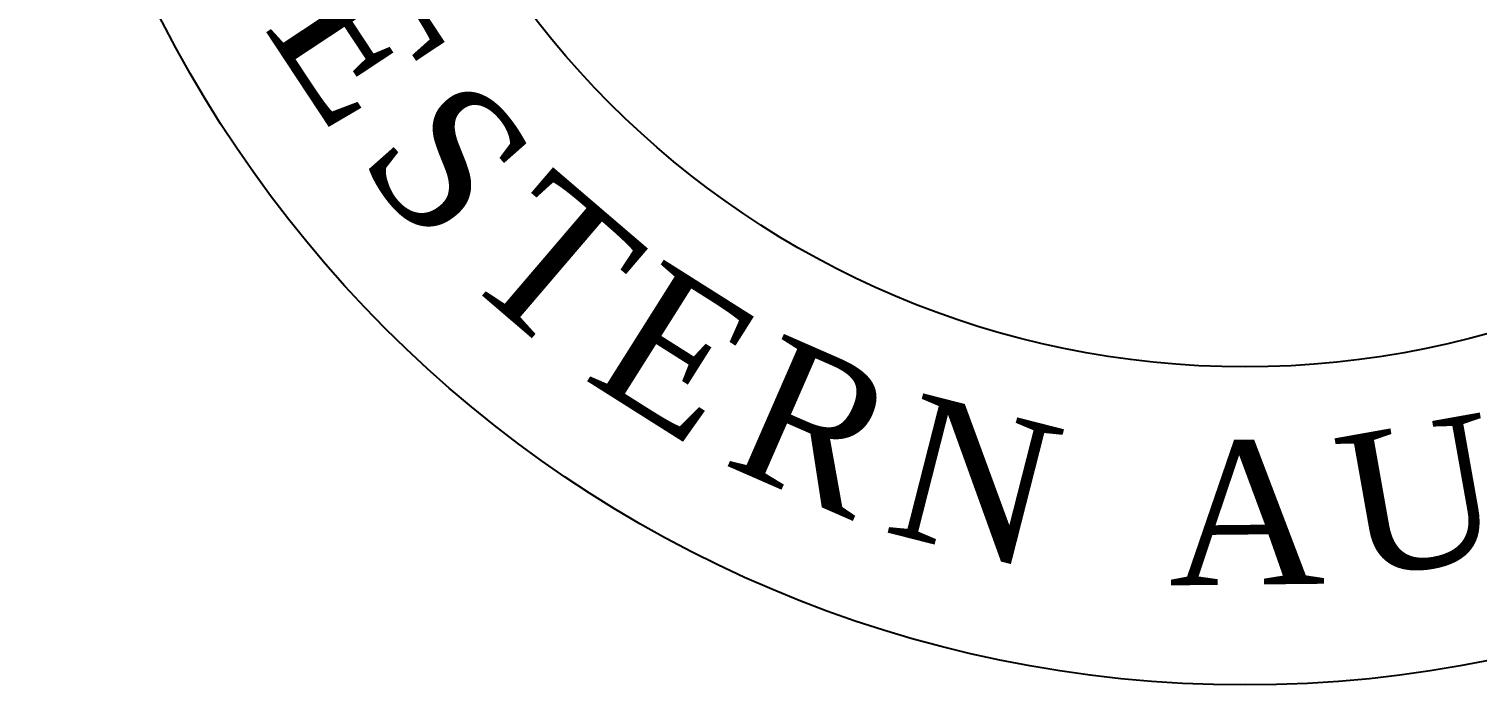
# Model space of a CAD drawing. Header units: millimetres. Extents: x 83 to 303, y 129 to 265.
# Drawn here: x 103.04 to 120.88, y 224.62 to 232.69 of the extents above; entities that cross this region are included whole.
import ezdxf

# ---------------------------------------------------------------- set-up
doc = ezdxf.new("R2010")
doc.units = ezdxf.units.MM
doc.layers.add('L18', color=4, linetype='Continuous')
doc.styles.add('Style 20', font='TIMES.TTF', dxfattribs={"width": 0.999999, "height": 1.659959})
doc.styles.add('Style 21', font='TIMES.TTF', dxfattribs={"width": 0.999999, "height": 1.659959})
doc.styles.add('Style 22', font='TIMES.TTF', dxfattribs={"width": 0.999999, "height": 1.659959})
doc.styles.add('Style 23', font='TIMES.TTF', dxfattribs={"width": 0.999999, "height": 1.659959})
doc.styles.add('Style 24', font='TIMES.TTF', dxfattribs={"width": 0.999999, "height": 1.659959})
doc.styles.add('Style 25', font='TIMES.TTF', dxfattribs={"width": 0.999999, "height": 1.659959})
doc.styles.add('Style 27', font='TIMES.TTF', dxfattribs={"width": 0.999999, "height": 1.659959})
doc.styles.add('Style 28', font='TIMES.TTF', dxfattribs={"width": 0.999999, "height": 1.659959})

msp = doc.modelspace()

# ---------------------------------------------------------------- linework, layer by layer
at = {"layer": 'L18'}
for radius in [14.975, 11.062]:
    msp.add_circle((118.018, 239.595), radius, dxfattribs=at)

# ---------------------------------------------------------------- texts
at = {"layer": 'L18', "width": 0.999999}
for s, rotation, style, p in [('E', 303.45, 'Style 20', (105.922, 232.714)), ('S', 311.4576, 'Style 21', (107.058, 231.058)), ('T', 319.4447, 'Style 22', (108.31, 229.677)), ('E', 327.733, 'Style 23', (109.851, 228.398)), ('R', 336.3912, 'Style 24', (111.561, 227.349)), ('N', 345.6958, 'Style 25', (113.543, 226.513)), ('U', 10.0844, 'Style 28', (119.375, 225.903)), ('A', 0.5984, 'Style 27', (117.081, 225.845))]:
    msp.add_text(s, height=1.768, rotation=rotation, dxfattribs=dict(at, style=style)).set_placement(p)

doc.saveas('drawing.dxf')
